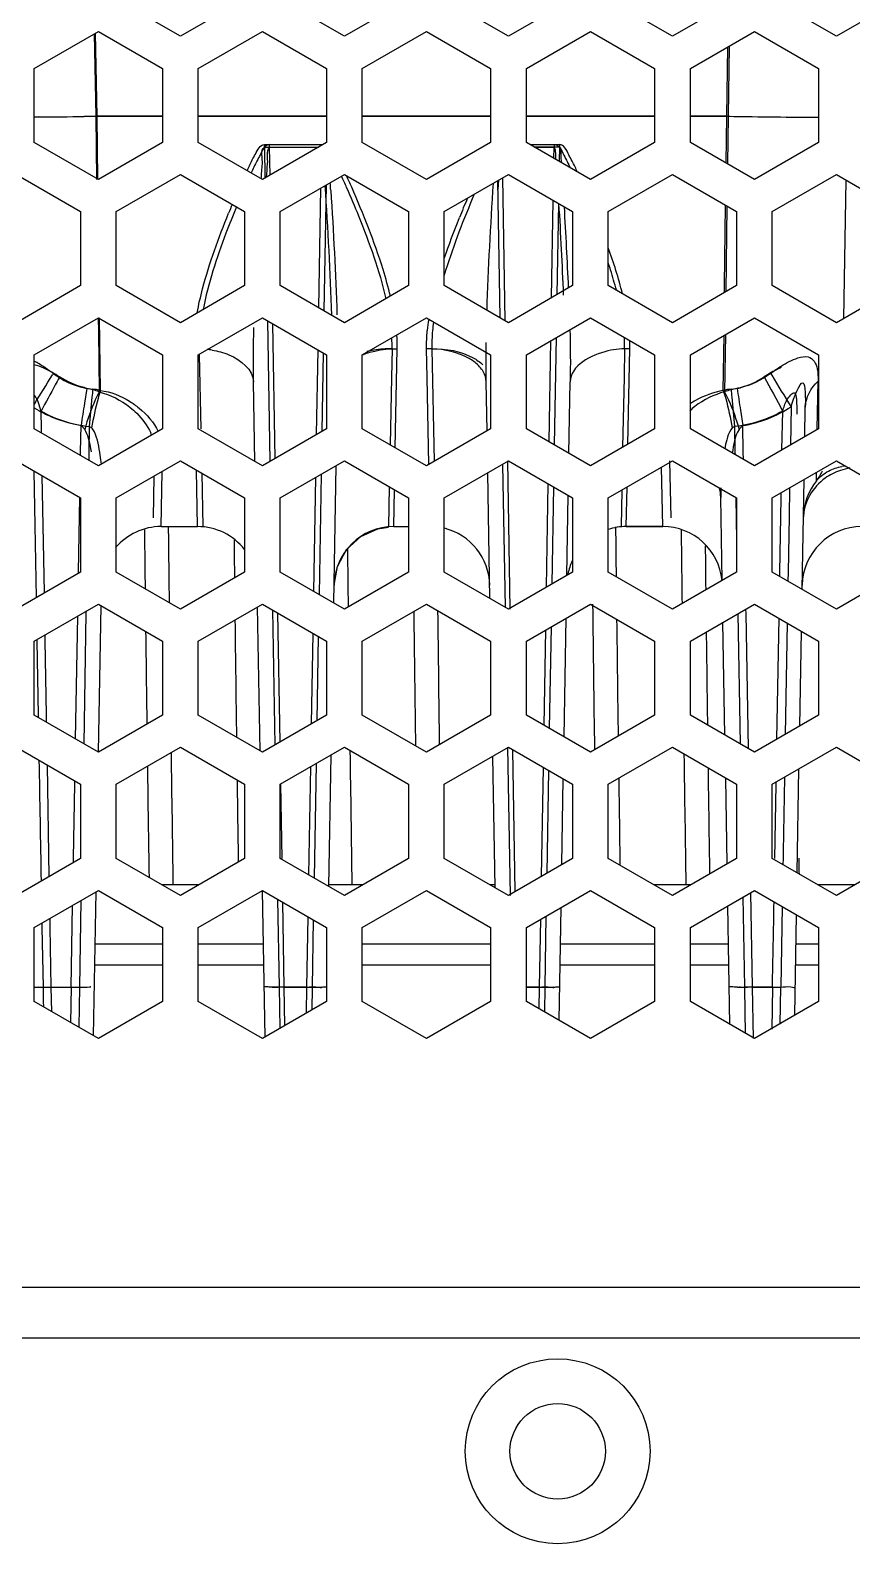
# Model space of a CAD drawing. Header units: millimetres. Extents: x 10297564 to 11610295, y -9287743 to -8409454.
# Drawn here: x 10492582 to 10493134, y -9079626 to -9078608 of the extents above; entities that cross this region are included whole.
import ezdxf

# ---------------------------------------------------------------- set-up
doc = ezdxf.new("R2010")
doc.units = ezdxf.units.MM
doc.header["$LTSCALE"] = 100
doc.layers.add('-0', color=7, linetype='Continuous')

# ---------------------------------------------------------------- blocks, each defined once
blk = doc.blocks.new('인버터 외형도')
at = {"layer": '-0', "linetype": 'Continuous'}
for p, q in [((92656.48, 52184.17), (92624.12, 52202.85)), ((92688.83, 52202.85), (92656.48, 52184.17)), ((92739.25, 52184.17), (92706.89, 52202.85)), ((92771.6, 52202.85), (92739.25, 52184.17)), ((92822.02, 52184.17), (92789.66, 52202.85)), ((92854.37, 52202.85), (92822.02, 52184.17)), ((92904.79, 52184.17), (92872.43, 52202.85)), ((92937.14, 52202.85), (92904.79, 52184.17)), ((92987.56, 52184.17), (92955.2, 52202.85)), ((93019.91, 52202.85), (92987.56, 52184.17)), ((92582.74, 52167.98), (92615.09, 52186.66)), ((92613.01, 52185.45), (92613.73, 52143.85)), ((92614.4, 52143.85), (92613.67, 52185.83)), ((92615.09, 52186.66), (92647.45, 52167.98)), ((92665.51, 52167.98), (92697.86, 52186.66)), ((92697.86, 52186.66), (92730.22, 52167.98)), ((92748.28, 52167.98), (92780.63, 52186.66)), ((92780.63, 52186.66), (92812.99, 52167.98)), ((92831.05, 52167.98), (92863.4, 52186.66)), ((92863.4, 52186.66), (92895.76, 52167.98)), ((92913.82, 52167.98), (92946.17, 52186.66)), ((92946.17, 52186.66), (92978.53, 52167.98)), ((92932.19, 52143.85), (92932.8, 52178.94)), ((92933.48, 52179.33), (92932.86, 52143.85)), ((92582.74, 52130.61), (92582.74, 52167.98)), ((92647.45, 52167.98), (92647.45, 52130.61)), ((92665.51, 52130.61), (92665.51, 52167.98)), ((92730.22, 52167.98), (92730.22, 52130.61)), ((92748.28, 52130.61), (92748.28, 52167.98)), ((92812.99, 52167.98), (92812.99, 52130.61)), ((92831.05, 52130.61), (92831.05, 52167.98)), ((92895.76, 52167.98), (92895.76, 52130.61)), ((92913.82, 52130.61), (92913.82, 52167.98)), ((92978.53, 52167.98), (92978.53, 52130.61)), ((92582.43, 52143.45), (92585, 52143.47)), ((92585.05, 52143.48), (92582.48, 52143.46)), ((92607.95, 52143.74), (92614.4, 52143.85)), ((92613.73, 52143.85), (92607.96, 52143.76)), ((92613.73, 52143.85), (92614.12, 52111.92)), ((92647.45, 52143.85), (92613.73, 52143.85)), ((92614.8, 52111.93), (92614.4, 52143.85)), ((92614.4, 52143.85), (92647.45, 52143.85)), ((92730.22, 52143.85), (92665.51, 52143.85)), ((92665.51, 52143.85), (92730.22, 52143.85)), ((92812.99, 52143.85), (92748.28, 52143.85)), ((92748.28, 52143.85), (92812.99, 52143.85)), ((92895.76, 52143.85), (92831.05, 52143.85)), ((92831.05, 52143.85), (92895.76, 52143.85)), ((92932.19, 52143.85), (92913.82, 52143.85)), ((92913.82, 52143.85), (92932.86, 52143.85)), ((92931.9, 52120.17), (92932.19, 52143.85)), ((92932.86, 52143.85), (92932.56, 52119.79)), ((92932.86, 52143.85), (92939.17, 52143.75)), ((92615.09, 52111.93), (92582.74, 52130.61)), ((92647.45, 52130.61), (92615.09, 52111.93)), ((92697.86, 52111.93), (92665.51, 52130.61)), ((92730.22, 52130.61), (92697.86, 52111.93)), ((92698.86, 52128.28), (92698.86, 52129.54)), ((92698.86, 52129.54), (92727.72, 52129.54)), ((92698.86, 52128.28), (92699.13, 52112.67)), ((92698.86, 52128.28), (92726.18, 52128.28)), ((92701.49, 52128.28), (92701.49, 52129.54)), ((92701.49, 52129.54), (92728.35, 52129.54)), ((92701.74, 52114.17), (92701.49, 52128.28)), ((92701.49, 52128.28), (92726.18, 52128.28)), ((92780.63, 52111.93), (92748.28, 52130.61)), ((92812.99, 52130.61), (92780.63, 52111.93)), ((92863.4, 52111.93), (92831.05, 52130.61)), ((92832.91, 52129.54), (92845.1, 52129.54)), ((92832.91, 52129.54), (92847.73, 52129.54)), ((92847.73, 52128.28), (92835.09, 52128.28)), ((92835.09, 52128.28), (92845.1, 52128.28)), ((92845, 52122.56), (92845.1, 52128.28)), ((92845.1, 52129.54), (92845.1, 52128.28)), ((92847.73, 52128.28), (92847.61, 52121.05)), ((92847.73, 52129.54), (92847.73, 52128.28)), ((92895.76, 52130.61), (92863.4, 52111.93)), ((92946.17, 52111.93), (92913.82, 52130.61)), ((92978.53, 52130.61), (92946.17, 52111.93)), ((92573.71, 52114.42), (92606.06, 52095.74)), ((92624.12, 52095.74), (92656.48, 52114.42)), ((92656.48, 52114.42), (92688.83, 52095.74)), ((92706.89, 52095.74), (92739.25, 52114.42)), ((92739.25, 52114.42), (92771.6, 52095.74)), ((92789.66, 52095.74), (92822.02, 52114.42)), ((92820.41, 52040.63), (92819.15, 52112.76)), ((92822.02, 52114.42), (92854.37, 52095.74)), ((92872.43, 52095.74), (92904.79, 52114.42)), ((92904.79, 52114.42), (92937.14, 52095.74)), ((92955.2, 52095.74), (92987.56, 52114.42)), ((92987.56, 52114.42), (93019.91, 52095.74)), ((92726.3, 52047.17), (92727.35, 52107.55)), ((92730.02, 52109.09), (92728.91, 52045.67)), ((92816.54, 52111.26), (92817.75, 52042.16)), ((92816.91, 52106.97), (92817.22, 52111.65)), ((92991.27, 52041.84), (92992.48, 52111.57)), ((92843.77, 52052.26), (92844.63, 52101.37)), ((92847.24, 52099.86), (92846.43, 52053.8)), ((92931.13, 52058.45), (92931.64, 52098.92)), ((92932.3, 52098.54), (92931.76, 52055.27)), ((92606.06, 52095.74), (92606.06, 52058.38)), ((92624.12, 52058.38), (92624.12, 52095.74)), ((92688.83, 52095.74), (92688.83, 52058.38)), ((92706.89, 52058.38), (92706.89, 52095.74)), ((92771.6, 52095.74), (92771.6, 52058.38)), ((92789.66, 52058.38), (92789.66, 52095.74)), ((92854.37, 52095.74), (92854.37, 52058.38)), ((92872.43, 52058.38), (92872.43, 52095.74)), ((92937.14, 52095.74), (92937.14, 52058.38)), ((92955.2, 52058.38), (92955.2, 52095.74)), ((92606.06, 52058.38), (92573.71, 52039.7)), ((92656.48, 52039.7), (92624.12, 52058.38)), ((92688.83, 52058.38), (92656.48, 52039.7)), ((92739.25, 52039.7), (92706.89, 52058.38)), ((92771.6, 52058.38), (92739.25, 52039.7)), ((92822.02, 52039.7), (92789.66, 52058.38)), ((92854.37, 52058.38), (92822.02, 52039.7)), ((92904.79, 52039.7), (92872.43, 52058.38)), ((92937.14, 52058.38), (92904.79, 52039.7)), ((92931.09, 52054.88), (92931.13, 52058.45)), ((92987.56, 52039.7), (92955.2, 52058.38)), ((93019.91, 52058.38), (92987.56, 52039.7)), ((92582.74, 52023.5), (92615.09, 52042.19)), ((92614.99, 52042.18), (92615.08, 52035.15)), ((92615.09, 52042.19), (92647.45, 52023.5)), ((92616.13, 52005.52), (92615.67, 52042.19)), ((92665.51, 52023.5), (92697.86, 52042.19)), ((92697.86, 52042.19), (92730.22, 52023.5)), ((92700.39, 52040.73), (92701.63, 51969.64)), ((92704.23, 51971.14), (92703.05, 52039.19)), ((92748.28, 52023.5), (92780.63, 52042.19)), ((92780.63, 52042.19), (92812.99, 52023.5)), ((92831.05, 52023.5), (92863.4, 52042.19)), ((92863.4, 52042.19), (92895.76, 52023.5)), ((92913.82, 52023.5), (92946.17, 52042.19)), ((92946.17, 52042.19), (92978.53, 52023.5)), ((92615.08, 52035.15), (92615.47, 52004.79)), ((92842.5, 51979.53), (92843.39, 52030.63)), ((92846.06, 52032.17), (92845.11, 51978.02)), ((92930.47, 52005.52), (92930.82, 52033.32)), ((92931.49, 52033.71), (92931.13, 52004.8)), ((92582.74, 51986.14), (92582.74, 52023.5)), ((92647.45, 52023.5), (92647.45, 51986.14)), ((92665.51, 51986.14), (92665.51, 52023.5)), ((92666.01, 52023.51), (92666.76, 51986.17)), ((92725.18, 51983.24), (92725.93, 52025.98)), ((92728.54, 52024.47), (92727.85, 51984.77)), ((92730.22, 52023.5), (92730.22, 51986.14)), ((92748.28, 51986.14), (92748.28, 52023.5)), ((92763.26, 52026.56), (92762.97, 52012)), ((92764.9, 51976.55), (92765.89, 52026.56)), ((92780.98, 52012.02), (92780.7, 52026.56)), ((92783.33, 52026.56), (92784.47, 51969.68)), ((92812.99, 52023.5), (92812.99, 51986.14)), ((92831.05, 51986.14), (92831.05, 52023.5)), ((92880.64, 52026.56), (92880.36, 52011.98)), ((92882.32, 51978.38), (92883.28, 52026.56)), ((92895.76, 52023.5), (92895.76, 51986.14)), ((92913.82, 51986.14), (92913.82, 52023.5)), ((92978.53, 52023.5), (92978.53, 51986.14)), ((92592.27, 52014.09), (92591.88, 52013.44)), ((92954.32, 52014.09), (92954.88, 52013.16)), ((92595.45, 52012.36), (92595.23, 52011.95)), ((92609.16, 52006.55), (92608.03, 51999.08)), ((92694.11, 51969.63), (92693.41, 52009.8)), ((92762.97, 52012), (92762.3, 51978.05)), ((92781.85, 51968.17), (92780.98, 52012.02)), ((92811.22, 51985.12), (92810.79, 52009.8)), ((92852.55, 51973.73), (92853.18, 52009.8)), ((92880.36, 52011.98), (92879.66, 51976.85)), ((92977.88, 51986.16), (92978.3, 52010.25)), ((92586.34, 51986.21), (92586.18, 51995.12)), ((92939.1, 51995.56), (92940.29, 51987.78)), ((92960.06, 51975.48), (92960.42, 51995.14)), ((92964.64, 51997.33), (92964.29, 51977.93)), ((92971.59, 51982.14), (92971.85, 51997)), ((92615.09, 51967.46), (92582.74, 51986.14)), ((92586.38, 51984.04), (92586.34, 51986.21)), ((92606.08, 51974.5), (92606.31, 51987.77)), ((92610.46, 51987.33), (92610.24, 51974.43)), ((92647.45, 51986.14), (92615.09, 51967.46)), ((92697.86, 51967.46), (92665.51, 51986.14)), ((92730.22, 51986.14), (92697.86, 51967.46)), ((92780.63, 51967.46), (92748.28, 51986.14)), ((92812.99, 51986.14), (92780.63, 51967.46)), ((92863.4, 51967.46), (92831.05, 51986.14)), ((92895.76, 51986.14), (92863.4, 51967.46)), ((92946.17, 51967.46), (92913.82, 51986.14)), ((92936.14, 51987.34), (92936.36, 51974.42)), ((92940.52, 51974.49), (92940.29, 51987.78)), ((92978.53, 51986.14), (92946.17, 51967.46)), ((92573.71, 51969.95), (92606.06, 51951.27)), ((92606.05, 51972.68), (92606.08, 51974.5)), ((92610.24, 51974.43), (92610.17, 51970.31)), ((92624.12, 51951.27), (92656.48, 51969.95)), ((92656.48, 51969.95), (92688.83, 51951.27)), ((92706.89, 51951.27), (92739.25, 51969.95)), ((92733.86, 51898.34), (92735.06, 51967.53)), ((92739.25, 51969.95), (92771.6, 51951.27)), ((92789.66, 51951.27), (92822.02, 51969.95)), ((92819.04, 51968.23), (92820.29, 51896.22)), ((92822.94, 51895.24), (92821.64, 51969.94)), ((92822.02, 51969.95), (92854.37, 51951.27)), ((92872.43, 51951.27), (92904.79, 51969.95)), ((92903.35, 51969.92), (92903.92, 51941.27)), ((92904.79, 51969.95), (92937.14, 51951.27)), ((92936.36, 51974.42), (92936.39, 51973.11)), ((92940.59, 51970.69), (92940.52, 51974.49)), ((92955.2, 51951.27), (92987.56, 51969.95)), ((92987.56, 51969.95), (93019.91, 51951.27)), ((92582.53, 51964.86), (92583.02, 51937.3)), ((92587.2, 51937.37), (92586.76, 51962.42)), ((92643.09, 51962.22), (92642.68, 51941.32)), ((92646.72, 51936.84), (92647.28, 51964.64)), ((92665.11, 51936.84), (92664.53, 51965.3)), ((92667.2, 51963.76), (92667.74, 51936.84)), ((92723.8, 51904.15), (92724.81, 51961.61)), ((92727.47, 51963.15), (92726.42, 51902.64)), ((92812.7, 51900.61), (92811.59, 51963.93)), ((92899.87, 51936.84), (92899.27, 51966.77)), ((92970.25, 51905.22), (92971.21, 51960.51)), ((92977.42, 51959.92), (92977.49, 51964.14)), ((92761.88, 51956.88), (92761.47, 51936.84)), ((92764.11, 51936.84), (92764.47, 51955.39)), ((92841.22, 51906.32), (92842.13, 51958.34)), ((92844.74, 51956.83), (92843.89, 51907.86)), ((92851.48, 51912.24), (92852.18, 51952.53)), ((92879.23, 51955.2), (92878.85, 51936.84)), ((92881.49, 51936.84), (92881.88, 51956.73)), ((92959.62, 51951.19), (92959.67, 51953.85)), ((92963.89, 51956.29), (92963.63, 51941.89)), ((92605.03, 51913.93), (92605.68, 51951.28)), ((92606.06, 51951.27), (92606.06, 51913.91)), ((92624.12, 51913.91), (92624.12, 51951.27)), ((92688.83, 51951.27), (92688.83, 51913.91)), ((92706.89, 51913.91), (92706.89, 51951.27)), ((92771.6, 51951.27), (92771.6, 51913.91)), ((92789.66, 51913.91), (92789.66, 51951.27)), ((92854.37, 51951.27), (92854.37, 51913.91)), ((92872.43, 51913.91), (92872.43, 51951.27)), ((92929.92, 51909.74), (92929.19, 51951.56)), ((92936.77, 51951.26), (92937.14, 51929.85)), ((92937.14, 51951.27), (92937.14, 51913.91)), ((92955.2, 51913.91), (92955.2, 51951.27)), ((92958.97, 51913.84), (92959.62, 51951.19)), ((92583.02, 51937.3), (92583.66, 51900.98)), ((92587.8, 51903.36), (92587.2, 51937.37)), ((92646.72, 51936.84), (92665.11, 51936.84)), ((92646.72, 51936.84), (92665.11, 51936.84)), ((92764.11, 51936.84), (92771.6, 51936.84)), ((92764.11, 51936.84), (92771.6, 51936.84)), ((92899.87, 51936.84), (92881.49, 51936.84)), ((92881.49, 51936.84), (92899.87, 51936.84)), ((92963.63, 51941.89), (92963.13, 51913.77)), ((92740.37, 51925.23), (92747.52, 51931.83)), ((92735.69, 51916.65), (92740.37, 51925.23)), ((92606.06, 51913.91), (92573.71, 51895.23)), ((92605.01, 51913.3), (92605.03, 51913.93)), ((92656.48, 51895.23), (92624.12, 51913.91)), ((92688.83, 51913.91), (92656.48, 51895.23)), ((92739.25, 51895.23), (92706.89, 51913.91)), ((92734.01, 51907.25), (92735.69, 51916.65)), ((92771.6, 51913.91), (92739.25, 51895.23)), ((92822.02, 51895.23), (92789.66, 51913.91)), ((92854.37, 51913.91), (92822.02, 51895.23)), ((92904.79, 51895.23), (92872.43, 51913.91)), ((92937.14, 51913.91), (92904.79, 51895.23)), ((92987.56, 51895.23), (92955.2, 51913.91)), ((92958.96, 51913.16), (92958.97, 51913.84)), ((92963.13, 51913.77), (92963.05, 51909.37)), ((93019.91, 51913.91), (92987.56, 51895.23)), ((92958.94, 51911.75), (92958.96, 51913.16)), ((92582.74, 51879.03), (92615.09, 51897.71)), ((92603.55, 51829.66), (92604.64, 51891.68)), ((92608.82, 51893.07), (92607.67, 51827.28)), ((92608.83, 51894.1), (92608.82, 51893.07)), ((92615.09, 51897.71), (92647.45, 51879.03)), ((92615.16, 51822.99), (92616.45, 51896.93)), ((92665.51, 51879.03), (92697.86, 51897.71)), ((92696.66, 51823.69), (92695.39, 51896.29)), ((92697.86, 51897.71), (92730.22, 51879.03)), ((92702.94, 51894.79), (92704.13, 51826.61)), ((92706.73, 51828.11), (92705.59, 51893.25)), ((92748.28, 51879.03), (92780.63, 51897.71)), ((92780.63, 51897.71), (92812.99, 51879.03)), ((92831.05, 51879.03), (92863.4, 51897.71)), ((92863.4, 51897.71), (92895.76, 51879.03)), ((92913.82, 51879.03), (92946.17, 51897.71)), ((92937.79, 51892.87), (92938.93, 51827.17)), ((92941.94, 51893.11), (92941.91, 51895.25)), ((92943.14, 51824.74), (92941.94, 51893.11)), ((92946.17, 51897.71), (92978.53, 51879.03)), ((92840.01, 51836.5), (92840.85, 51884.69)), ((92843.51, 51886.23), (92842.62, 51834.99)), ((92850.06, 51830.7), (92851.1, 51890.61)), ((92931.28, 51831.59), (92930.29, 51888.55)), ((92957.5, 51829.53), (92958.57, 51890.56)), ((92962.68, 51888.18), (92961.7, 51831.96)), ((92969.04, 51836.2), (92969.88, 51884.03)), ((92582.74, 51841.67), (92582.74, 51879.03)), ((92584.03, 51879.78), (92584.05, 51879.06)), ((92584.05, 51879.06), (92584.7, 51841.71)), ((92588.22, 51879.13), (92588.17, 51882.17)), ((92588.88, 51841.78), (92588.22, 51879.13)), ((92647.45, 51879.03), (92647.45, 51841.67)), ((92665.51, 51841.67), (92665.51, 51879.03)), ((92722.64, 51837.3), (92723.43, 51882.95)), ((92726.05, 51881.44), (92725.3, 51838.84)), ((92730.22, 51879.03), (92730.22, 51841.67)), ((92748.28, 51841.67), (92748.28, 51879.03)), ((92812.99, 51879.03), (92812.99, 51841.67)), ((92831.05, 51841.67), (92831.05, 51879.03)), ((92895.76, 51879.03), (92895.76, 51841.67)), ((92913.82, 51841.67), (92913.82, 51879.03)), ((92978.53, 51879.03), (92978.53, 51841.67)), ((92615.09, 51822.99), (92582.74, 51841.67)), ((92584.7, 51841.71), (92584.72, 51840.53)), ((92588.95, 51838.09), (92588.88, 51841.78)), ((92647.45, 51841.67), (92615.09, 51822.99)), ((92697.86, 51822.99), (92665.51, 51841.67)), ((92730.22, 51841.67), (92697.86, 51822.99)), ((92780.63, 51822.99), (92748.28, 51841.67)), ((92812.99, 51841.67), (92780.63, 51822.99)), ((92863.4, 51822.99), (92831.05, 51841.67)), ((92895.76, 51841.67), (92863.4, 51822.99)), ((92946.17, 51822.99), (92913.82, 51841.67)), ((92978.53, 51841.67), (92946.17, 51822.99)), ((92573.71, 51825.48), (92606.06, 51806.8)), ((92624.12, 51806.8), (92656.48, 51825.48)), ((92656.48, 51825.48), (92688.83, 51806.8)), ((92706.89, 51806.8), (92739.25, 51825.48)), ((92739.25, 51825.48), (92771.6, 51806.8)), ((92789.66, 51806.8), (92822.02, 51825.48)), ((92821.53, 51825.47), (92822.83, 51750.77)), ((92822.02, 51825.48), (92854.37, 51806.8)), ((92825.43, 51752.73), (92824.18, 51824.23)), ((92872.43, 51806.8), (92904.79, 51825.48)), ((92904.79, 51825.48), (92937.14, 51806.8)), ((92955.2, 51806.8), (92987.56, 51825.48)), ((92987.56, 51825.48), (93019.91, 51806.8)), ((92590.31, 51760.35), (92589.33, 51816.46)), ((92721.31, 51761.12), (92722.26, 51815.67)), ((92724.93, 51817.21), (92723.92, 51759.61)), ((92731.36, 51755.31), (92732.52, 51821.59)), ((92815.24, 51754.67), (92814.09, 51820.9)), ((92838.68, 51760.38), (92839.64, 51815.31)), ((92967.75, 51762.19), (92968.66, 51814.57)), ((92602.5, 51769.5), (92603.16, 51806.85)), ((92603.16, 51806.85), (92603.18, 51808.46)), ((92606.06, 51806.8), (92606.06, 51769.44)), ((92624.12, 51769.44), (92624.12, 51806.8)), ((92688.83, 51806.8), (92688.83, 51769.44)), ((92706.89, 51769.44), (92706.89, 51806.8)), ((92707.75, 51769.45), (92707.1, 51806.8)), ((92771.6, 51806.8), (92771.6, 51769.44)), ((92789.66, 51769.44), (92789.66, 51806.8)), ((92842.25, 51813.8), (92841.34, 51761.92)), ((92848.93, 51766.3), (92849.69, 51809.5)), ((92854.37, 51806.8), (92854.37, 51769.44)), ((92872.43, 51769.44), (92872.43, 51806.8)), ((92932.42, 51766.71), (92931.66, 51809.96)), ((92937.14, 51806.8), (92937.14, 51769.44)), ((92955.2, 51769.44), (92955.2, 51806.8)), ((92956.46, 51769.42), (92957.1, 51806.77)), ((92957.1, 51806.77), (92957.12, 51807.91)), ((92961.32, 51810.33), (92961.26, 51806.69)), ((92606.06, 51769.44), (92573.71, 51750.76)), ((92602.47, 51767.36), (92602.5, 51769.5)), ((92656.48, 51750.76), (92624.12, 51769.44)), ((92688.83, 51769.44), (92656.48, 51750.76)), ((92739.25, 51750.76), (92706.89, 51769.44)), ((92771.6, 51769.44), (92739.25, 51750.76)), ((92822.02, 51750.76), (92789.66, 51769.44)), ((92854.37, 51769.44), (92822.02, 51750.76)), ((92904.79, 51750.76), (92872.43, 51769.44)), ((92937.14, 51769.44), (92904.79, 51750.76)), ((92987.56, 51750.76), (92955.2, 51769.44)), ((92960.59, 51769.34), (92960.54, 51766.36)), ((93019.91, 51769.44), (92987.56, 51750.76)), ((92646.96, 51756.25), (92652.72, 51756.25)), ((92652.72, 51756.25), (92666, 51756.25)), ((92730.97, 51756.25), (92743.02, 51756.25)), ((92743.02, 51756.25), (92748.77, 51756.25)), ((92812.5, 51756.25), (92815.22, 51756.25)), ((92895.27, 51756.25), (92911.56, 51756.25)), ((92911.56, 51756.25), (92914.31, 51756.25)), ((92978.04, 51756.25), (92997.08, 51756.25)), ((92582.74, 51734.56), (92615.09, 51753.24)), ((92601.37, 51704.54), (92602.09, 51745.74)), ((92606.29, 51748.16), (92605.52, 51704.54)), ((92612.66, 51679.93), (92613.93, 51752.57)), ((92615.09, 51753.24), (92647.45, 51734.56)), ((92665.51, 51734.56), (92697.86, 51753.24)), ((92697.86, 51753.24), (92730.22, 51734.56)), ((92699.18, 51679.28), (92697.89, 51753.24)), ((92705.48, 51748.84), (92706.26, 51704.54)), ((92708.88, 51704.54), (92708.14, 51747.31)), ((92748.28, 51734.56), (92780.63, 51753.24)), ((92780.63, 51753.24), (92812.99, 51734.56)), ((92831.05, 51734.56), (92863.4, 51753.24)), ((92863.4, 51753.24), (92895.76, 51734.56)), ((92913.82, 51734.56), (92946.17, 51753.24)), ((92940.28, 51749.85), (92941.08, 51704.54)), ((92945.24, 51704.54), (92944.4, 51752.22)), ((92946.17, 51753.24), (92978.53, 51734.56)), ((92590.77, 51734.71), (92590.69, 51739.15)), ((92720.32, 51704.54), (92720.94, 51739.92)), ((92723.55, 51738.41), (92722.96, 51704.54)), ((92837.7, 51704.54), (92838.3, 51738.75)), ((92840.97, 51740.29), (92840.34, 51704.54)), ((92847.56, 51687.67), (92848.56, 51744.67)), ((92933.83, 51685.65), (92932.79, 51745.52)), ((92960.15, 51745.18), (92959.41, 51704.54)), ((92966.49, 51690.26), (92967.38, 51741)), ((92582.74, 51697.2), (92582.74, 51734.56)), ((92586.55, 51736.76), (92586.59, 51734.63)), ((92586.59, 51734.63), (92587.12, 51704.54)), ((92591.3, 51704.55), (92590.77, 51734.71)), ((92647.45, 51734.56), (92647.45, 51697.2)), ((92665.51, 51697.2), (92665.51, 51734.56)), ((92730.22, 51734.56), (92730.22, 51697.2)), ((92748.28, 51697.2), (92748.28, 51734.56)), ((92812.99, 51734.56), (92812.99, 51697.2)), ((92831.05, 51697.2), (92831.05, 51734.56)), ((92895.76, 51734.56), (92895.76, 51697.2)), ((92913.82, 51697.2), (92913.82, 51734.56)), ((92978.53, 51734.56), (92978.53, 51697.2)), ((92647.45, 51726.16), (92613.47, 51726.16)), ((92698.36, 51726.16), (92665.51, 51726.16)), ((92812.99, 51726.16), (92748.28, 51726.16)), ((92895.76, 51726.16), (92848.23, 51726.16)), ((92933.12, 51726.16), (92913.82, 51726.16)), ((92978.53, 51726.16), (92967.12, 51726.16)), ((92647.45, 51715.58), (92613.28, 51715.58)), ((92698.54, 51715.58), (92665.51, 51715.58)), ((92812.99, 51715.58), (92748.28, 51715.58)), ((92895.76, 51715.58), (92848.05, 51715.58)), ((92933.31, 51715.58), (92913.82, 51715.58)), ((92978.53, 51715.58), (92966.94, 51715.58)), ((92587.12, 51704.54), (92592.05, 51704.54)), ((92587.12, 51704.54), (92587.24, 51697.21)), ((92591.3, 51704.54), (92605.52, 51704.54)), ((92591.51, 51692), (92591.3, 51704.54)), ((92592.05, 51704.54), (92601.38, 51704.54)), ((92601.37, 51704.54), (92601.05, 51686.43)), ((92605.52, 51704.54), (92605.18, 51684.25)), ((92706.24, 51704.54), (92706.59, 51683.56)), ((92720.32, 51704.54), (92706.26, 51704.54)), ((92709.2, 51685.07), (92708.88, 51704.54)), ((92708.88, 51704.54), (92722.96, 51704.54)), ((92720.12, 51691.37), (92720.34, 51704.54)), ((92722.96, 51704.54), (92722.77, 51692.9)), ((92837.7, 51704.54), (92831.05, 51704.54)), ((92831.05, 51704.54), (92840.34, 51704.54)), ((92837.53, 51693.46), (92837.72, 51704.54)), ((92840.34, 51704.54), (92840.14, 51691.96)), ((92941.08, 51704.54), (92941.17, 51700.32)), ((92945.82, 51704.54), (92941.08, 51704.54)), ((92941.17, 51700.32), (92941.24, 51696.11)), ((92945.69, 51678.51), (92945.24, 51704.54)), ((92945.27, 51704.54), (92959.42, 51704.54)), ((92955.26, 51704.54), (92945.82, 51704.54)), ((92955.26, 51704.54), (92954.92, 51683.35)), ((92959.12, 51685.8), (92959.42, 51704.54)), ((92615.09, 51678.52), (92582.74, 51697.2)), ((92587.24, 51697.21), (92587.29, 51694.47)), ((92647.45, 51697.2), (92615.09, 51678.52)), ((92697.86, 51678.52), (92665.51, 51697.2)), ((92730.22, 51697.2), (92697.86, 51678.52)), ((92780.63, 51678.52), (92748.28, 51697.2)), ((92812.99, 51697.2), (92780.63, 51678.52)), ((92863.4, 51678.52), (92831.05, 51697.2)), ((92895.76, 51697.2), (92863.4, 51678.52)), ((92946.17, 51678.52), (92913.82, 51697.2)), ((92941.24, 51696.11), (92941.33, 51691.91)), ((92978.53, 51697.2), (92946.17, 51678.52)), ((92941.33, 51691.91), (92941.5, 51681.22)), ((86767.06, 51553.09), (97918.36, 51553.09)), ((86767.06, 51527.51), (97918.36, 51527.51))]:
    blk.add_line(p, q, dxfattribs=at)
blk.add_lwpolyline([(92747.52, 51931.83), (92756.07, 51935.73), (92761.52, 51936.47)], dxfattribs=at)
for radius in [46.65, 24.08]:
    blk.add_circle((92846.85, 51470.32), radius, dxfattribs=at)
for centre, radius, start, end in [((92561.82, 55059.56), 2916.18, 270.45535, 270.90625), ((92560.71, 55096.35), 2952.98, 270.47237, 270.91688), ((92991.48, 55542.04), 3398.71, 269.00053, 269.1184), ((92985.5, 55064.46), 2921.09, 269.09121, 269.54307), ((92984.38, 55026.84), 2883.46, 269.10186, 269.56028), ((92978.3, 54220.08), 2076.67, 269.55597, 269.70534), ((92977.19, 54148.43), 2005.02, 269.57322, 269.74395), ((92975.16, 53491.63), 1348.22, 269.67959, 270.1575), ((92974.37, 53391.07), 1247.65, 269.71765, 270.20799), ((92914.35, 52011.86), 247.45, 154.3584, 155.00235), ((92958.15, 51992.48), 292.95, 154.57913, 155.2292), ((92381.55, 51951.65), 391.34, 23.52838, 24.44374), ((92387.26, 51953.04), 387.96, 23.54531, 24.47734), ((92594.96, 51994.34), 288.64, 24.86791, 25.42168), ((90953.55, 51993.21), 1782.41, 3.64329, 3.7664), ((93169.05, 51897.09), 526.82, 157.42478, 157.94109), ((93288.95, 51896.06), 529.54, 157.06066, 158.20265), ((90823.46, 51973.26), 2028.01, 2.27177, 3.57435), ((90730.79, 51968.32), 2123.43, 2.39948, 3.50465), ((92591.02, 51977.23), 298.75, 17.29173, 19.61937), ((92619.98, 51987.36), 265.58, 17.28931, 18.08001), ((93019.69, 51994.93), 240.13, 162.78465, 163.3462), ((92665.75, 52001.38), 217.72, 14.54242, 17.3444), ((92882.85, 52025.88), 102.26, 171.23936, 174.45238), ((92882.87, 52026.18), 99.62, 172.00285, 174.53345), ((92687.91, 52027.99), 75.37, 358.9115, 3.04768), ((92804.92, 52027.99), 75.74, 358.91857, 3.29216), ((92809.25, 52027.99), 74.03, 358.88666, 2.15177), ((92664.24, 51977.61), 48.93, 80.3357, 83.27413), ((92761.57, 51982.16), 44.31, 99.6446, 104.35699), ((91128.58, 52903.82), 1712.9, 328.09788, 328.68058), ((94534.9, 52975.67), 1850.1, 211.34876, 211.92482), ((92972.83, 51984.37), 35.2, 111.8954, 114.56943), ((92616.05, 52040.57), 34.58, 256.54927, 263.66386), ((92615.6, 52041.78), 35.82, 257.7619, 259.65442), ((92602.66, 51970.98), 36.16, 69.25827, 79.63662), ((92608.38, 51972.19), 34.22, 76.91068, 83.53524), ((92938.23, 51972.13), 34.28, 96.47033, 103.08407), ((92943.93, 51970.98), 36.16, 100.36598, 110.74204), ((92931.64, 52039.16), 33.12, 280.05998, 283.05338), ((94818.05, 53006.27), 2114.99, 208.03002, 208.5599), ((92936.35, 51966.86), 39.09, 120.78191, 125.36647), ((92614.71, 52046.3), 58.93, 237.09841, 242.25403), ((92616.47, 52049.57), 62.64, 242.22668, 244.59934), ((92941.23, 51964.93), 41.07, 127.64891, 132.43707), ((92619.6, 51974.3), 23.96, 20.89142, 24.09203), ((92995.04, 51941.13), 26.44, 97.27775, 100.38405), ((93000.48, 51933.69), 33.3, 100.58877, 109.13265), ((92908.88, 51951.19), 20.31, 1.05989, 15.21252), ((93050.67, 51953.64), 121.5, 178.72669, 180.98197), ((92646.72, 51906.74), 30.1, 90.00028, 139.65849), ((137782.46, 52441.15), 45134.94, 180.640148, 180.689059), ((92665.11, 51906.74), 30.1, 37.87812, 89.99987), ((92764.11, 51906.74), 30.1, 90.00006, 179), ((92881.49, 51906.74), 30.1, 90.00013, 107.64906), ((138008.2, 52441.15), 45134.94, 180.640282, 180.672401), ((92899.87, 51906.74), 30.1, 5.42248, 89.99972), ((93000.37, 51906.74), 30.1, 90.00019, 179), ((137782.46, 52441.15), 45146.98, 180.642128, 180.679993), ((137827.61, 52441.15), 45146.98, 180.648696, 180.672675), ((92782.49, 51906.74), 30.1, 1, 76.10189), ((138053.34, 52441.15), 45146.98, 180.642117, 180.689105), ((137872.76, 52441.15), 45134.94, 180.654727, 180.69148), ((138053.34, 52441.15), 45134.94, 180.652547, 180.680523), ((92881.49, 51906.74), 30.1, 154.81922, 167.95525), ((137917.9, 52441.15), 45146.98, 180.694186, 180.780625), ((137917.9, 52441.15), 45134.94, 180.69421, 180.779828), ((138008.2, 52441.15), 45146.98, 180.689675, 180.782907), ((137782.46, 52441.15), 45146.98, 180.707348, 180.766477), ((137827.61, 52441.15), 45146.98, 180.699662, 180.775073), ((138008.2, 52441.15), 45134.94, 180.699763, 180.77435), ((138053.34, 52441.15), 45134.94, 180.707518, 180.767507), ((137782.46, 52441.15), 45134.94, 180.78491, 180.869467), ((137872.76, 52441.15), 45134.94, 180.783764, 180.869467), ((138053.34, 52441.15), 45146.98, 180.785774, 180.869235), ((137782.46, 52441.15), 45146.98, 180.793464, 180.864603), ((138053.34, 52441.15), 45134.94, 180.794869, 180.862699), ((137827.61, 52441.15), 45146.98, 180.802428, 180.854803), ((138008.2, 52441.15), 45134.94, 180.801344, 180.857061), ((138098.49, 52441.15), 45134.94, 180.85253, 180.862614), ((80312.29, 51971.08), 12645.76, 358.792273, 358.987076), ((92584.4, 51808.96), 104.44, 269.02147, 269.74718), ((92584.56, 51860.56), 156.04, 269.77282, 270.94273), ((92604.17, 51854.79), 150.27, 268.93397, 270.37482), ((92703.92, 51770.12), 65.61, 271.06117, 273.01542), ((92938.25, 51858.93), 154.41, 269.76134, 271.04847), ((92957.83, 51853.13), 148.61, 268.9995, 270.42448)]:
    blk.add_arc(centre, radius, start, end, dxfattribs=at)
for points, knots in [([(92691.27, 52118.94), (92692.22, 52120.92), (92694.14, 52124.35), (92696.66, 52129.54), (92698.86, 52129.54)], [0, 0, 0, 0, 0.498704, 1, 1, 1, 1]), ([(92701.49, 52129.54), (92699.17, 52129.54), (92696.6, 52123.95), (92694.56, 52120.33), (92693.57, 52118.24)], [0, 0, 0, 0, 0.501219, 1, 1, 1, 1]), ([(92845.1, 52129.54), (92847.5, 52129.54), (92850.1, 52123.71), (92852.21, 52119.98), (92853.23, 52117.81)], [0, 0, 0, 0, 0.50018, 1, 1, 1, 1]), ([(92855.66, 52118.25), (92854.66, 52120.34), (92852.63, 52123.96), (92850.05, 52129.54), (92847.73, 52129.54)], [0, 0, 0, 0, 0.499812, 1, 1, 1, 1]), ([(92847.73, 52128.28), (92848.88, 52128.36), (92847.96, 52123.76), (92848.66, 52121.89), (92848.78, 52120.38)], [0, 0, 0, 0, 0.431662, 1, 1, 1, 1]), ([(92740.35, 52107.88), (92742.41, 52103.15), (92750.06, 52084.85), (92756.84, 52066.07), (92760.16, 52051.76)], [0, 0, 0, 0, 0.259751, 1, 1, 1, 1]), ([(92762.48, 52053.09), (92761.39, 52057.61), (92756.08, 52076.34), (92748.84, 52094.45), (92742.92, 52108.02)], [0, 0, 0, 0, 0.239003, 1, 1, 1, 1]), ([(92684.72, 52098.11), (92682.91, 52093.71), (92676.22, 52076.83), (92670.44, 52059.47), (92667.89, 52046.3)], [0, 0, 0, 0, 0.262044, 1, 1, 1, 1]), ([(92664.93, 52044.58), (92665.67, 52048.7), (92669.63, 52065.89), (92675.75, 52082.5), (92680.79, 52094.95)], [0, 0, 0, 0, 0.237699, 1, 1, 1, 1]), ([(92672.45, 52025.85), (92675.35, 52025.35), (92683.88, 52023.32), (92693.3, 52015.97), (92693.41, 52009.8)], [0, 0, 0, 0, 0.322336, 1, 1, 1, 1]), ([(92805.18, 52019.6), (92803.64, 52020.82), (92796.2, 52025.22), (92787.31, 52026.63), (92780.7, 52026.56)], [0, 0, 0, 0, 0.229241, 1, 1, 1, 1]), ([(92783.33, 52026.56), (92790.44, 52026.64), (92800.03, 52025.05), (92807.68, 52019.84), (92809.16, 52018.43)], [0, 0, 0, 0, 0.776916, 1, 1, 1, 1]), ([(92883.28, 52026.56), (92879.59, 52026.6), (92868.33, 52025.91), (92853.33, 52018.03), (92853.18, 52009.8)], [0, 0, 0, 0, 0.309479, 1, 1, 1, 1]), ([(92595.23, 52011.95), (92594.58, 52010.72), (92591.58, 52005.11), (92588.55, 51999.51), (92586.18, 51995.12)], [0, 0, 0, 0, 0.217296, 1, 1, 1, 1]), ([(92612.23, 52006.19), (92612.1, 52004.82), (92611.52, 51998.54), (92610.93, 51992.25), (92610.46, 51987.33)], [0, 0, 0, 0, 0.218059, 1, 1, 1, 1]), ([(92616.13, 52005.52), (92615.69, 52004.17), (92613.89, 51997.94), (92612.51, 51991.59), (92611.62, 51986.62)], [0, 0, 0, 0, 0.219763, 1, 1, 1, 1]), ([(92930.47, 52005.52), (92930.9, 52004.17), (92932.72, 51997.95), (92934.08, 51991.6), (92934.97, 51986.62)], [0, 0, 0, 0, 0.219249, 1, 1, 1, 1]), ([(92934.36, 52006.19), (92934.49, 52004.83), (92935.08, 51998.54), (92935.67, 51992.25), (92936.13, 51987.33)], [0, 0, 0, 0, 0.217519, 1, 1, 1, 1]), ([(92964.64, 51997.33), (92966.03, 52001.58), (92972, 52017.4), (92971.92, 52001.14), (92971.85, 51997)], [0, 0, 0, 0, 0.519473, 1, 1, 1, 1]), ([(92615.47, 52004.79), (92614.76, 52003.47), (92611.82, 51997.35), (92609.6, 51990.9), (92608.17, 51985.81)], [0, 0, 0, 0, 0.221299, 1, 1, 1, 1]), ([(92630.83, 52000.04), (92632.49, 51999.02), (92638.22, 51994.94), (92643.11, 51989.43), (92645.3, 51984.83)], [0, 0, 0, 0, 0.276587, 1, 1, 1, 1]), ([(92931.13, 52004.8), (92931.83, 52003.47), (92934.77, 51997.35), (92937, 51990.9), (92938.43, 51985.81)], [0, 0, 0, 0, 0.221299, 1, 1, 1, 1]), ([(92960.42, 51995.14), (92961.11, 51997.02), (92961.63, 52000.09), (92967.25, 52006.65), (92967.46, 51998.27), (92967.65, 51995.36), (92967.64, 51993.47)], [0, 0, 0, 0, 0.27265, 0.505964, 0.743545, 1, 1, 1, 1]), ([(92631, 51997.05), (92632.19, 51996.09), (92636.33, 51992.36), (92639.81, 51987.78), (92641.47, 51984.08)], [0, 0, 0, 0, 0.273024, 1, 1, 1, 1]), ([(92608.17, 51985.81), (92607.89, 51986.2), (92607.33, 51986.92), (92606.66, 51987.53), (92606.31, 51987.77)], [0, 0, 0, 0, 0.533143, 1, 1, 1, 1]), ([(92610.46, 51987.33), (92610.66, 51987.25), (92611.07, 51987.04), (92611.44, 51986.77), (92611.62, 51986.62)], [0, 0, 0, 0, 0.479295, 1, 1, 1, 1]), ([(92613.04, 51984.67), (92612.86, 51985.04), (92612.45, 51985.73), (92611.92, 51986.35), (92611.62, 51986.62)], [0, 0, 0, 0, 0.50062, 1, 1, 1, 1]), ([(92934.97, 51986.62), (92934.66, 51986.35), (92933.28, 51984.53), (92932.64, 51982.32), (92932.16, 51980.54)], [0, 0, 0, 0, 0.181653, 1, 1, 1, 1]), ([(92936.14, 51987.34), (92935.94, 51987.26), (92935.52, 51987.04), (92935.15, 51986.77), (92934.97, 51986.62)], [0, 0, 0, 0, 0.479184, 1, 1, 1, 1]), ([(92938.43, 51985.81), (92938.7, 51986.21), (92939.27, 51986.93), (92939.95, 51987.54), (92940.29, 51987.78)], [0, 0, 0, 0, 0.535399, 1, 1, 1, 1]), ([(92989.56, 51965.15), (92986.85, 51964.2), (92977.51, 51959.73), (92971.01, 51949.21), (92970.88, 51941.76)], [0, 0, 0, 0, 0.278055, 1, 1, 1, 1]), ([(92605.53, 51704.54), (92606.41, 51704.53), (92607.4, 51704.48), (92612.13, 51704.62), (92611.14, 51704.65)], [0, 0, 0, 0, 0.473349, 1, 1, 1, 1]), ([(92699.79, 51704.59), (92699.53, 51704.61), (92699.29, 51704.69), (92698.74, 51704.65), (92698.73, 51704.74)], [0, 0, 0, 0, 0.735087, 1, 1, 1, 1]), ([(92701.21, 51704.54), (92700.95, 51704.55), (92700.48, 51704.56), (92700.01, 51704.58), (92699.79, 51704.59)], [0, 0, 0, 0, 0.545738, 1, 1, 1, 1]), ([(92702.15, 51704.59), (92702.56, 51704.55), (92703.55, 51704.51), (92704.55, 51704.51), (92705.14, 51704.52)], [0, 0, 0, 0, 0.407156, 1, 1, 1, 1]), ([(92720.32, 51704.54), (92722.08, 51704.51), (92723.7, 51705.2), (92727.8, 51704.01), (92727.8, 51704.74)], [0, 0, 0, 0, 0.706786, 1, 1, 1, 1]), ([(92722.95, 51704.54), (92723.62, 51704.53), (92724.95, 51704.51), (92726.27, 51704.52), (92726.93, 51704.52)], [0, 0, 0, 0, 0.502474, 1, 1, 1, 1]), ([(92726.93, 51704.52), (92727.63, 51704.53), (92728.72, 51704.56), (92729.81, 51704.6), (92730.2, 51704.67)], [0, 0, 0, 0, 0.639185, 1, 1, 1, 1]), ([(92837.7, 51704.54), (92839.47, 51704.51), (92841.09, 51705.2), (92845.18, 51704.01), (92845.18, 51704.74)], [0, 0, 0, 0, 0.706786, 1, 1, 1, 1]), ([(92840.34, 51704.54), (92841, 51704.53), (92842.33, 51704.51), (92843.66, 51704.52), (92844.32, 51704.52)], [0, 0, 0, 0, 0.502474, 1, 1, 1, 1]), ([(92844.32, 51704.52), (92845.01, 51704.53), (92846.1, 51704.56), (92847.19, 51704.6), (92847.58, 51704.67)], [0, 0, 0, 0, 0.639185, 1, 1, 1, 1]), ([(92847.58, 51704.67), (92847.64, 51704.68), (92847.71, 51704.69), (92847.81, 51704.72), (92847.81, 51704.74)], [0, 0, 0, 0, 0.724375, 1, 1, 1, 1]), ([(92934.53, 51704.59), (92934.28, 51704.61), (92934.04, 51704.68), (92933.5, 51704.65), (92933.5, 51704.74)], [0, 0, 0, 0, 0.735206, 1, 1, 1, 1]), ([(92937.61, 51704.52), (92937.02, 51704.52), (92936, 51704.53), (92934.98, 51704.57), (92934.53, 51704.59)], [0, 0, 0, 0, 0.567611, 1, 1, 1, 1]), ([(92938.45, 51704.58), (92938.74, 51704.56), (92940.48, 51704.47), (92942.24, 51704.52), (92943.7, 51704.6)], [0, 0, 0, 0, 0.164225, 1, 1, 1, 1]), ([(92959.41, 51704.54), (92961.14, 51704.52), (92962.77, 51705.2), (92966.72, 51704.02), (92966.75, 51704.74)], [0, 0, 0, 0, 0.706741, 1, 1, 1, 1])]:
    blk.add_open_spline(points, degree=3, knots=knots, dxfattribs=at)
for points in [[(92697.83, 52119.81), (92698.15, 52122.64), (92696.5, 52126.7), (92698.86, 52128.28)], [(92700.48, 52119.91), (92700.74, 52122.71), (92699.68, 52126.13), (92701.49, 52128.28)], [(92845.98, 52121.97), (92845.76, 52124.08), (92846.3, 52126.53), (92845.1, 52128.28)], [(92697.25, 52112.29), (92697.41, 52114.8), (92697.56, 52117.31), (92697.83, 52119.81)], [(92699.93, 52113.13), (92700.06, 52115.39), (92700.27, 52117.65), (92700.48, 52119.91)], [(92732.84, 52043.4), (92732.19, 52065.23), (92730.97, 52087.04), (92729.56, 52108.83)], [(92732.35, 52106.47), (92733.69, 52085.54), (92734.83, 52064.59), (92735.46, 52043.62)], [(92811.2, 52045.94), (92811.88, 52067.34), (92813.08, 52088.71), (92814.48, 52110.07)], [(92804.78, 52104.47), (92799.4, 52091.87), (92794.38, 52079.08), (92790.32, 52066)], [(92789.66, 52072.1), (92791.99, 52079.04), (92794.55, 52085.9), (92797.27, 52092.69)], [(92879.57, 52054.27), (92878.59, 52058.22), (92877.48, 52062.14), (92876.27, 52066.03)], [(92693.41, 52009.79), (92693.25, 52018.93), (92693.35, 52028.07), (92693.57, 52037.21)], [(92780.7, 52026.56), (92780.64, 52029.63), (92780.78, 52032.71), (92781.07, 52035.76)], [(92853.05, 52036.21), (92853.25, 52027.4), (92853.34, 52018.6), (92853.18, 52009.8)], [(92765.89, 52026.56), (92765.94, 52028.87), (92765.87, 52031.18), (92765.71, 52033.49)], [(92783.7, 52035.67), (92783.41, 52032.64), (92783.28, 52029.6), (92783.34, 52026.56)], [(92810.79, 52009.79), (92810.68, 52016.41), (92810.7, 52023.02), (92810.8, 52029.64)], [(92748.09, 52023.41), (92750.17, 52024.26), (92752.33, 52024.92), (92754.52, 52025.41)], [(92763.26, 52026.56), (92760.21, 52026.59), (92757.15, 52026.36), (92754.15, 52025.85)], [(92754.52, 52025.41), (92758.24, 52026.24), (92762.09, 52026.6), (92765.89, 52026.56)], [(92959.66, 52017.81), (92962.31, 52019.48), (92965.12, 52020.98), (92968.1, 52021.92)], [(92968.1, 52021.92), (92969.76, 52022.44), (92971.59, 52022.86), (92973.29, 52022.51)], [(92973.29, 52022.51), (92975.77, 52022.01), (92977.36, 52018.92), (92977.84, 52016.44)], [(92587.57, 52016.73), (92585.96, 52017.45), (92584.29, 52018.06), (92582.57, 52018.46)], [(92587.61, 52017.39), (92586.03, 52018.41), (92584.39, 52019.36), (92582.71, 52020.2)], [(92595.45, 52012.36), (92592.92, 52013.97), (92590.31, 52015.5), (92587.57, 52016.73)], [(92592.27, 52014.09), (92590.76, 52015.25), (92589.21, 52016.36), (92587.61, 52017.39)], [(92592.27, 52014.09), (92596.92, 52010.65), (92602.35, 52008), (92608, 52006.78)], [(92809.29, 52015.01), (92808.26, 52016.79), (92806.79, 52018.32), (92805.18, 52019.6)], [(92810.79, 52009.8), (92810.76, 52011.61), (92810.19, 52013.44), (92809.29, 52015.01)], [(92954.32, 52014.09), (92949.8, 52010.77), (92944.58, 52008.16), (92939.12, 52006.9)], [(92958.2, 52016.38), (92955.74, 52015.26), (92953.39, 52013.87), (92951.14, 52012.36)], [(92954.32, 52014.09), (92956.05, 52015.4), (92957.82, 52016.66), (92959.66, 52017.81)], [(92977.84, 52016.44), (92978.24, 52014.41), (92978.33, 52012.32), (92978.29, 52010.25)], [(92608, 52006.93), (92603.57, 52007.99), (92599.29, 52009.9), (92595.45, 52012.36)], [(92616.13, 52005.52), (92621.32, 52004.92), (92626.37, 52002.78), (92630.83, 52000.04)], [(92930.47, 52005.52), (92925.6, 52004.39), (92920.65, 52003), (92916.35, 52000.44)], [(92934.36, 52006.2), (92935.96, 52006.37), (92937.55, 52006.67), (92939.11, 52007.06)], [(92937.43, 52006.55), (92937.98, 52002.89), (92938.54, 51999.22), (92939.1, 51995.56)], [(92939.11, 52007.06), (92943.36, 52008.13), (92947.45, 52010), (92951.14, 52012.36)], [(92971.85, 51997.01), (92971.93, 52001.91), (92974.68, 52006.93), (92978.29, 52010.25)], [(92586.2, 51995.12), (92585.18, 51997.77), (92584.71, 52000.82), (92582.83, 52002.94)], [(92608.03, 51999.08), (92607.46, 51995.31), (92606.88, 51991.55), (92606.31, 51987.78)], [(92615.47, 52004.79), (92621.05, 52003.27), (92626.48, 52000.66), (92631, 51997.05)], [(92931.13, 52004.79), (92925.73, 52003.44), (92920.55, 52000.85), (92916.14, 51997.45)], [(92586.18, 51995.12), (92593.54, 51990.86), (92602.01, 51988.24), (92610.46, 51987.33)], [(92606.31, 51987.78), (92600.55, 51988.73), (92594.87, 51990.49), (92589.6, 51992.99)], [(92960.42, 51995.13), (92953.03, 51990.92), (92944.59, 51988.15), (92936.13, 51987.33)], [(92940.29, 51987.78), (92948.9, 51989.14), (92957.36, 51992.53), (92964.64, 51997.33)], [(92610.08, 51981.42), (92609.62, 51982.95), (92609.08, 51984.5), (92608.17, 51985.81)], [(92616.01, 51972.78), (92615.4, 51976.82), (92614.86, 51981.02), (92613.04, 51984.67)], [(92938.43, 51985.81), (92936.15, 51982.37), (92935.62, 51978), (92934.93, 51973.93)], [(92611.58, 51974.58), (92611.2, 51976.88), (92610.74, 51979.18), (92610.08, 51981.42)], [(92932.16, 51980.54), (92931.76, 51979.09), (92931.44, 51977.61), (92931.16, 51976.13)], [(92616.59, 51968.32), (92616.42, 51969.81), (92616.24, 51971.3), (92616.01, 51972.78)], [(92983.57, 51964.85), (92985.66, 51965.95), (92987.96, 51966.71), (92990.28, 51967.13)], [(92977.42, 51959.92), (92973.41, 51954.89), (92971, 51948.19), (92970.88, 51941.76)], [(92977.41, 51959.92), (92979.1, 51961.94), (92981.24, 51963.63), (92983.57, 51964.85)], [(92980.34, 51964.83), (92979.47, 51963.14), (92978.5, 51961.49), (92977.41, 51959.93)], [(92585.09, 51818.91), (92585.45, 51798.59), (92585.81, 51778.27), (92586.17, 51757.95)], [(92961.26, 51806.69), (92961.04, 51794.24), (92960.82, 51781.79), (92960.59, 51769.34)], [(92584.95, 51704.6), (92587.05, 51704.47), (92589.17, 51704.51), (92591.28, 51704.54)], [(92706.26, 51704.54), (92704.58, 51704.51), (92702.89, 51704.5), (92701.21, 51704.54)]]:
    blk.add_open_spline(points, degree=3, dxfattribs=at)

msp = doc.modelspace()

# ---------------------------------------------------------------- block references
at = {"xscale": 1.333333333333333, "yscale": 1.333333333333333, "zscale": 1.333333333333333}
msp.add_blockref('인버터 외형도', (10369140.6, -9148191), dxfattribs=at)

doc.saveas('drawing.dxf')
